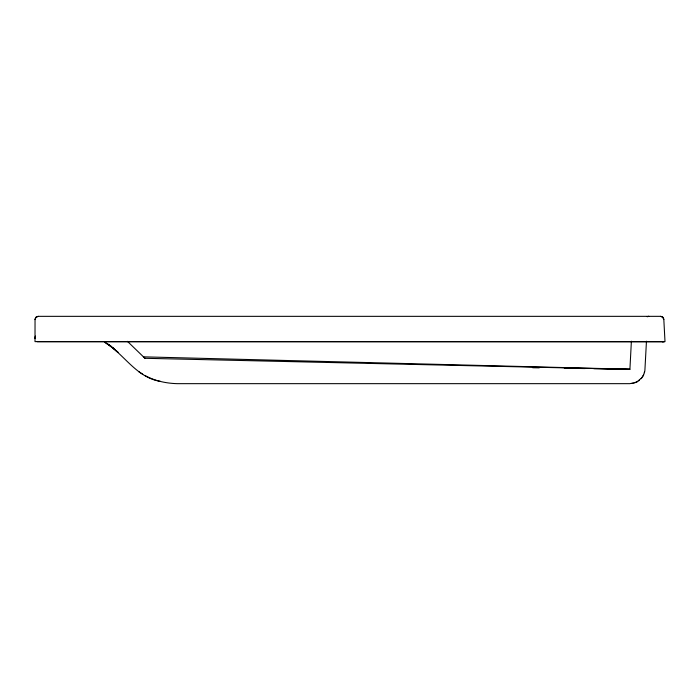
<?xml version="1.0" encoding="UTF-8"?>
<svg xmlns="http://www.w3.org/2000/svg" width="700" height="700" viewBox="0 0 700 700"><rect width="100%" height="100%" fill="white"/><g stroke="black" fill="none" stroke-linecap="round" stroke-linejoin="round"><path stroke-width="1.05" d="M631.383 341.197L629.913 369.355L144.961 358.295L127.426 341.346M646.459 341.197L644.884 370.501L643.624 374.885L641.104 378.7M35 319.602L35.954 317.293L38.264 316.339L660.765 316.339L662.76 317.17L663.801 319.069L665 341.635L35.009 341.635L35.044 319.095L35.954 317.293L37.258 316.496M35 338.371L35.42 336.053M35.079 337.085L35 338.328L35.053 337.584M644.42 372.741L644.691 371.63M643.624 374.885L642.504 376.889M641.839 377.825L636.554 382.121L629.913 383.661L177.109 383.661C165.935 383.329 154.656 380.887 144.83 375.419M638.523 380.966L639.441 380.275M637.56 381.579L634.419 382.97M647.238 316.75L648.821 316.339L648.27 316.382M662.935 341.766L37.205 341.688M36.785 316.697L38.264 316.339M632.196 383.486L633.325 383.267M662.611 341.784L664.291 341.635M664.501 341.635L662.847 341.775M532.674 367.745L539.227 367.85M564.358 368.235L585.113 368.559M593.854 368.69L629.913 369.25L143.308 356.842A51.879 51.826 -7.2 0 0 144.961 358.181M660.572 316.339L662.681 317.109L663.836 319.428M160.501 381.377C136.202 377.589 124.25 354.183 104.851 342.352L110.609 345.835L118.029 352.406L116.253 350.761M142.765 374.246L138.722 371.648M110.801 346.238L106.907 343.586L114.485 349.178M112.665 347.672L118.029 352.406"/></g></svg>
